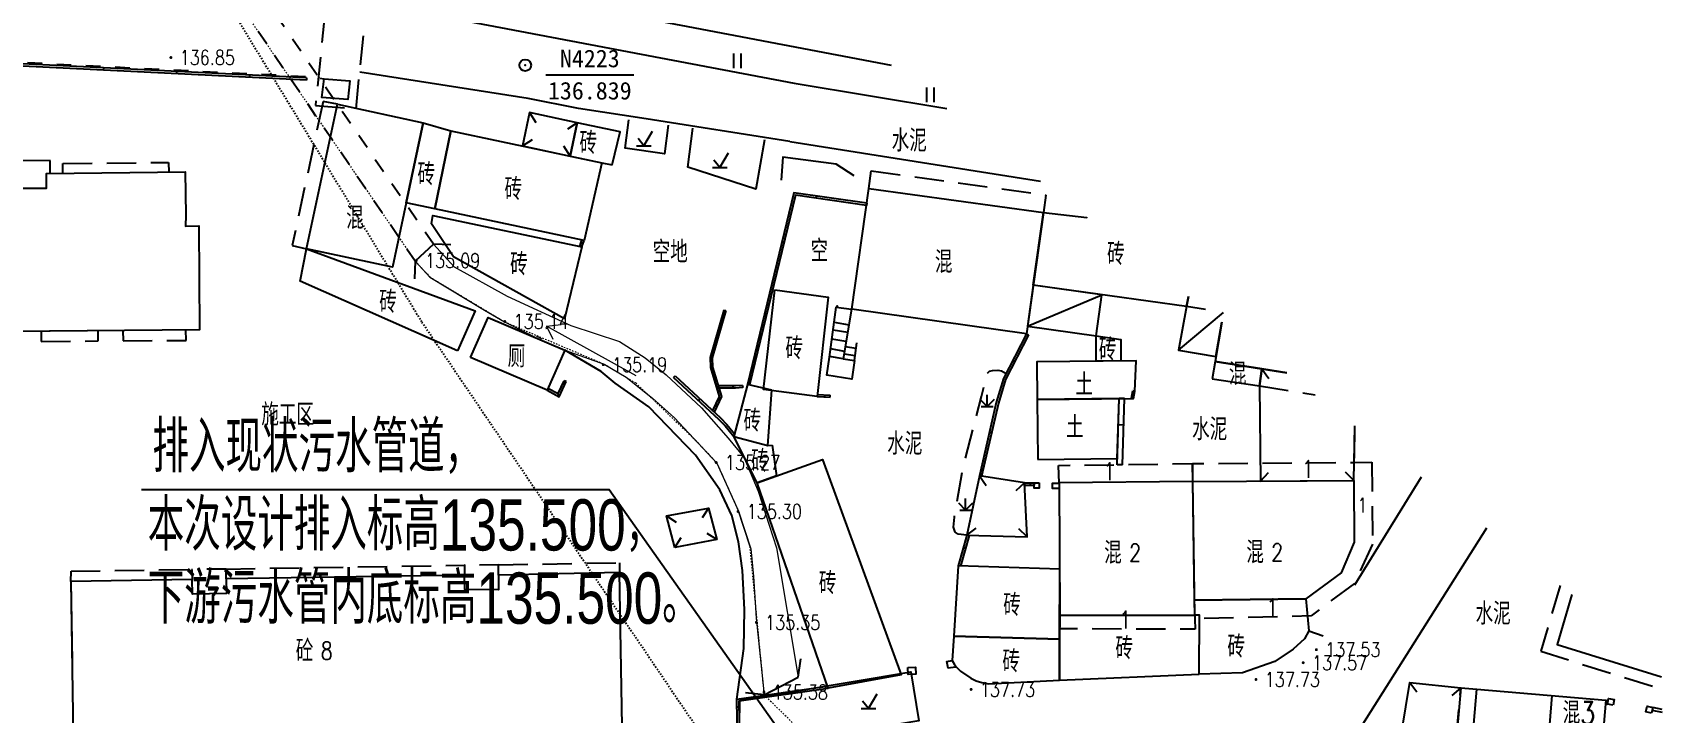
# Model space of a CAD drawing. Extents: x 529262 to 576451, y 2694391 to 2717535.
# Drawn here: x 564774.7 to 564886, y 2710032 to 2710078.5 of the extents above; entities that cross this region are included whole.
import ezdxf
from ezdxf.enums import TextEntityAlignment as Align

# ---------------------------------------------------------------- set-up
doc = ezdxf.new("R2010")
doc.units = 0
for name, pattern in [('DASH', [0.35, 0.25, -0.1]), ('X5', [3, 2, -1]), ('X6', [2, 1, -1])]:
    doc.linetypes.add(name, pattern=pattern)
for name, color, linetype in [('a红线图', 1, 'Continuous'), ('DLDW', 8, 'Continuous'), ('DLSS', 4, 'Continuous'), ('GCD', 8, 'Continuous'), ('JMD', 8, 'Continuous'), ('KZD', 8, 'Continuous'), ('ZBTZ', 8, 'Continuous'), ('ZJ', 7, 'Continuous'), ('新建水沟', 7, 'Continuous'), ('纵断_分栏文字', 7, 'Continuous')]:
    doc.layers.add(name, color=color, linetype=linetype)
doc.layers.add('SXSS', color=5, linetype='Continuous', lineweight=0)
doc.styles.add('HZ', font='rs.shx', dxfattribs={"width": 0.8, "bigfont": 'hztxt.shx'})
doc.styles.add('SMEDI', font='smsim.shx', dxfattribs={"width": 0.75, "height": 3.5, "bigfont": 'smfs.shx'})
doc.styles.add('等线体', font='simhei.ttf')
doc.linetypes.add('1161', pattern='A,0,[149,AAA.SHX,S=0.15,R=0,X=0,Y=0],-1.6', length=1.6)
doc.linetypes.add('445', pattern='A,8,-0.5,[147,AAA.SHX,S=1,R=0,X=0,Y=0],-1.5', length=10)

# ---------------------------------------------------------------- blocks, each defined once
blk = doc.blocks.new('GC200')
at = {"linetype": 'Continuous', "const_width": 0.2, "flags": 128}
blk.add_lwpolyline([(-0.1, 0, 1), (0.1, 0, 1)], format="xyb", close=True, dxfattribs=at)
blk = doc.blocks.new('gc123')
at = {"color": 8}
for p, q in [((-1, 0), (1, 0)), ((0, 0), (-0.8, 1)), ((0, 0), (1.2, 2))]:
    blk.add_line(p, q, dxfattribs=at)
blk = doc.blocks.new('gc086')
at = {"color": 8}
for p, q in [((0, 0), (7, 0)), ((7, 0), (6.18, 0.57)), ((7, 0), (6.18, -0.57))]:
    blk.add_line(p, q, dxfattribs=at)
blk = doc.blocks.new('gc124')
at = {"color": 8}
for p, q in [((-1, 1), (0, 0)), ((-0.8, 0), (0.8, 0)), ((0, 0), (0, 1.6)), ((0, 0), (1, 1))]:
    blk.add_line(p, q, dxfattribs=at)
blk = doc.blocks.new('gc121')
at = {"color": 8}
for p, q in [((-0.5, -1), (-0.5, 1)), ((0.5, -1), (0.5, 1))]:
    blk.add_line(p, q, dxfattribs=at)
blk = doc.blocks.new('gc117')
at = {"color": 8}
blk.add_circle((0, 0), 0.8, dxfattribs=at)
blk.add_point((0, 0), dxfattribs=at)

msp = doc.modelspace()

# ---------------------------------------------------------------- linework, layer by layer
at = {"color": 8, "linetype": 'Continuous'}
msp.add_lwpolyline([(564823.042, 2710032.855), (564834.707, 2710034.822), (564835.261, 2710031.466), (564829.85, 2710030.548), (564823.364, 2710027.737), (564822.986, 2710029.439)], close=True, dxfattribs=at)
msp.add_lwpolyline([(564823.042, 2710032.855), (564834.707, 2710034.822), (564835.261, 2710031.466), (564829.85, 2710030.548), (564823.364, 2710027.737), (564822.986, 2710029.439)], close=True, dxfattribs=at)
at = {"layer": 'a红线图', "color": 8, "linetype": 'DASH', "lineweight": 0, "ltscale": 0.1}
msp.add_lwpolyline([(564784.704, 2710086.502), (564800.867, 2710062.862), (564801.879, 2710061.771), (564806.974, 2710058.714), (564813.779, 2710055.824), (564815.932, 2710054.539), (564820.029, 2710050.614), (564821.476, 2710049.061), (564822.951, 2710045.784), (564823.712, 2710043.369), (564824.69, 2710033.245), (564846.919, 2710011.513), (564857.192, 2709990.133), (564856.518, 2709935.292)], dxfattribs=at)
msp.add_lwpolyline([(564784.704, 2710086.502), (564800.867, 2710062.862), (564801.879, 2710061.771), (564806.974, 2710058.714), (564813.779, 2710055.824), (564815.932, 2710054.539), (564820.029, 2710050.614), (564821.476, 2710049.061), (564822.951, 2710045.784), (564823.712, 2710043.369), (564824.69, 2710033.245), (564846.919, 2710011.513), (564857.192, 2709990.133), (564856.518, 2709935.292)], dxfattribs=at)
at = {"layer": 'DLDW', "color": 252, "linetype": 'Continuous', "flags": 128}
msp.add_lwpolyline([(564804.642, 2710056.288), (564805.848, 2710059.014), (564811.079, 2710056.77), (564809.873, 2710054.044)], close=True, dxfattribs=at)
msp.add_lwpolyline([(564804.642, 2710056.288), (564805.848, 2710059.014), (564811.079, 2710056.77), (564809.873, 2710054.044)], close=True, dxfattribs=at)
at = {"layer": 'DLSS', "linetype": 'X6'}
for p, q in [((564802.113, 2710064.018, 138.416), (564786.407, 2710086.881, 136.734)), ((564802.113, 2710064.018, 138.416), (564786.407, 2710086.881, 136.734)), ((564800.867, 2710062.862, 138.416), (564784.704, 2710086.502, 136.689)), ((564800.867, 2710062.862, 138.416), (564784.704, 2710086.502, 136.689))]:
    msp.add_line(p, q, dxfattribs=at)
at = {"layer": 'DLSS', "linetype": 'Continuous'}
for p, q in [((564827.023, 2710034.443), (564827.194, 2710035.711)), ((564827.023, 2710034.443), (564827.194, 2710035.711)), ((564824.69, 2710033.245), (564827.023, 2710034.443)), ((564824.69, 2710033.245), (564827.023, 2710034.443)), ((564824.69, 2710033.245), (564823.418, 2710033.388)), ((564824.69, 2710033.245), (564823.418, 2710033.388))]:
    msp.add_line(p, q, dxfattribs=at)
at = {"layer": 'DLSS', "linetype": 'Continuous', "elevation": 136.786, "flags": 128}
msp.add_lwpolyline([(564797.565, 2710080.542), (564826.752, 2710075.025)], dxfattribs=at)
at = {"layer": 'DLSS', "linetype": 'X6', "elevation": 136.72, "flags": 128}
msp.add_lwpolyline([(564740.438, 2710078.117), (564793.681, 2710075.458), (564794.645, 2710075.315)], dxfattribs=at)
at = {"layer": 'DLSS', "linetype": 'Continuous', "flags": 128}
for points in [[(564826.446, 2710071.028), (564816.645, 2710072.57), (564812.023, 2710073.274), (564808.592, 2710073.978), (564797.082, 2710075.755)], [(564803.312, 2710063.974), (564802.113, 2710064.018), (564800.867, 2710062.862), (564800.822, 2710061.663)], [(564803.312, 2710063.974), (564802.113, 2710064.018), (564800.867, 2710062.862), (564800.822, 2710061.663)]]:
    msp.add_lwpolyline(points, dxfattribs=at)
at = {"layer": 'DLSS', "linetype": 'Continuous'}
for points in [[(564826.752, 2710075.025), (564837.174, 2710073.293)], [(564826.446, 2710071.028), (564843.578, 2710068.311)], [(564869.55, 2710048.107), (564864.998, 2710040.724)], [(564874.027, 2710044.625), (564864.998, 2710030.358)]]:
    msp.add_lwpolyline(points, dxfattribs=at)
msp.add_point((564802.113, 2710064.018), dxfattribs=at)
msp.add_point((564802.113, 2710064.018), dxfattribs=at)
msp.add_point((564802.113, 2710064.018), dxfattribs=at)
msp.add_point((564802.113, 2710064.018), dxfattribs=at)
msp.add_point((564802.113, 2710064.018), dxfattribs=at)
msp.add_point((564802.113, 2710064.018), dxfattribs=at)
msp.add_point((564802.113, 2710064.018), dxfattribs=at)
msp.add_point((564802.113, 2710064.018), dxfattribs=at)
at = {"layer": 'JMD', "linetype": 'Continuous'}
for p, q in [((564779.578, 2710076.059), (564779.571, 2710075.909)), ((564784.572, 2710075.811), (564784.564, 2710075.661)), ((564789.566, 2710075.563), (564789.558, 2710075.413)), ((564793.459, 2710075.37), (564793.451, 2710075.22)), ((564808.683, 2710073.002), (564809.12, 2710072.332)), ((564811.933, 2710072.314), (564811.263, 2710071.877)), ((564808.202, 2710070.731), (564808.873, 2710071.166)), ((564811.455, 2710070.038), (564811.019, 2710070.708)), ((564828.252, 2710067.311), (564828.231, 2710067.162)), ((564831.702, 2710066.815), (564831.681, 2710066.667)), ((564812.343, 2710064.099), (564812.2, 2710064.143)), ((564812.343, 2710064.099), (564812.2, 2710064.143)), ((564825.915, 2710064.161), (564826.061, 2710064.126)), ((564825.915, 2710064.161), (564826.061, 2710064.126)), ((564842.682, 2710058.413), (564847.757, 2710060.565)), ((564821.937, 2710059.521), (564822.081, 2710059.479)), ((564821.937, 2710059.521), (564822.081, 2710059.479)), ((564824.734, 2710059.303), (564824.88, 2710059.267)), ((564824.734, 2710059.303), (564824.88, 2710059.267)), ((564852.982, 2710056.787), (564856.052, 2710059.362)), ((564842.61, 2710057.899), (564842.743, 2710057.831)), ((564821.151, 2710056.802), (564821.295, 2710056.76)), ((564821.151, 2710056.802), (564821.295, 2710056.76)), ((564841.675, 2710056.065), (564841.809, 2710055.997)), ((564811.173, 2710054.635), (564811.036, 2710054.697)), ((564811.173, 2710054.635), (564811.036, 2710054.697)), ((564818.519, 2710054.923), (564818.621, 2710055.033)), ((564818.519, 2710054.923), (564818.621, 2710055.033)), ((564858.69, 2710055.501), (564859.164, 2710054.856)), ((564810.607, 2710053.656), (564810.677, 2710053.789)), ((564810.607, 2710053.656), (564810.677, 2710053.789)), ((564820.209, 2710053.35), (564820.311, 2710053.46)), ((564820.209, 2710053.35), (564820.311, 2710053.46)), ((564821.56, 2710054.337), (564821.561, 2710054.187)), ((564821.56, 2710054.337), (564821.561, 2710054.187)), ((564822.562, 2710054.344), (564822.563, 2710054.194)), ((564822.562, 2710054.344), (564822.563, 2710054.194)), ((564823.229, 2710054.37), (564823.236, 2710054.22)), ((564823.229, 2710054.37), (564823.236, 2710054.22)), ((564828.848, 2710053.58), (564828.855, 2710053.73)), ((564828.848, 2710053.58), (564828.855, 2710053.73)), ((564829.208, 2710053.563), (564829.215, 2710053.713)), ((564829.208, 2710053.563), (564829.215, 2710053.713)), ((564849.292, 2710053.475), (564848.932, 2710053.486)), ((564849.925, 2710053.483), (564849.777, 2710053.508)), ((564849.976, 2710053.785), (564849.828, 2710053.81)), ((564850.01, 2710053.987), (564849.862, 2710054.012)), ((564849.24, 2710051.663), (564848.88, 2710051.673)), ((564840.086, 2710051.202), (564840.232, 2710051.168)), ((564840.086, 2710051.202), (564840.232, 2710051.168)), ((564839.392, 2710048.2), (564839.847, 2710047.542)), ((564839.392, 2710048.2), (564839.538, 2710048.166)), ((564839.392, 2710048.2), (564839.847, 2710047.542)), ((564839.392, 2710048.2), (564839.538, 2710048.166)), ((564849.162, 2710048.944), (564848.802, 2710048.954)), ((564858.585, 2710047.841), (564859.141, 2710048.416)), ((564864.972, 2710047.877), (564864.404, 2710048.441)), ((564842.484, 2710047.718), (564841.888, 2710047.184)), ((564842.484, 2710047.718), (564842.483, 2710047.568)), ((564842.872, 2710047.716), (564842.872, 2710047.566)), ((564843.132, 2710047.714), (564843.131, 2710047.564)), ((564820.896, 2710045.997), (564820.47, 2710045.32)), ((564820.896, 2710045.997), (564820.47, 2710045.32)), ((564818.022, 2710045.457), (564818.699, 2710045.032)), ((564818.022, 2710045.457), (564818.699, 2710045.032)), ((564838.542, 2710044.137), (564839.169, 2710044.633)), ((564838.542, 2710044.137), (564839.169, 2710044.633)), ((564842.648, 2710044.025), (564842.078, 2710044.586)), ((564818.603, 2710043.305), (564819.028, 2710043.983)), ((564818.603, 2710043.305), (564819.028, 2710043.983)), ((564821.477, 2710043.845), (564820.799, 2710044.27)), ((564821.477, 2710043.845), (564820.799, 2710044.27)), ((564838.303, 2710043.298), (564838.447, 2710043.257)), ((564838.303, 2710043.298), (564838.447, 2710043.257)), ((564827.517, 2710033.472), (564827.496, 2710033.621)), ((564827.517, 2710033.472), (564827.496, 2710033.621)), ((564868.777, 2710034.085), (564869.262, 2710033.449)), ((564872.266, 2710033.715), (564871.649, 2710033.207)), ((564822.99, 2710032.401), (564822.84, 2710032.399)), ((564822.99, 2710032.401), (564822.84, 2710032.399)), ((564885.378, 2710032.377), (564885.334, 2710032.182))]:
    msp.add_line(p, q, dxfattribs=at)
at = {"layer": 'JMD', "linetype": 'X5'}
msp.add_lwpolyline([(564796.831, 2710073.273), (564797.767, 2710082.541), (564794.997, 2710082.768), (564794.061, 2710073.5)], close=True, dxfattribs=at)
at = {"layer": 'JMD', "linetype": 'Continuous'}
for points in [[(564793.459, 2710075.37), (564774.055, 2710076.333), (564756.512, 2710077.195), (564740.506, 2710078.026)], [(564793.451, 2710075.22), (564774.047, 2710076.183), (564756.504, 2710077.045), (564740.621, 2710077.87)], [(564831.702, 2710066.815), (564826.734, 2710067.529), (564823.553, 2710054.444)], [(564831.702, 2710066.815), (564826.734, 2710067.529), (564823.553, 2710054.444)], [(564831.681, 2710066.667), (564826.847, 2710067.361), (564823.698, 2710054.409)], [(564831.681, 2710066.667), (564826.847, 2710067.361), (564823.698, 2710054.409)], [(564821.937, 2710059.521), (564821.002, 2710056.284), (564821.033, 2710055.592), (564821.617, 2710053.619), (564821.172, 2710052.659)], [(564821.937, 2710059.521), (564821.002, 2710056.284), (564821.033, 2710055.592), (564821.617, 2710053.619), (564821.172, 2710052.659)], [(564822.081, 2710059.479), (564821.153, 2710056.266), (564821.182, 2710055.617), (564821.777, 2710053.607), (564821.288, 2710052.552)], [(564822.081, 2710059.479), (564821.153, 2710056.266), (564821.182, 2710055.617), (564821.777, 2710053.607), (564821.288, 2710052.552)], [(564854.84, 2710059.55), (564853.546, 2710059.752), (564852.982, 2710056.787), (564855.545, 2710056.355), (564855.94, 2710058.695)], [(564809.873, 2710054.044), (564810.708, 2710053.603), (564811.173, 2710054.635)], [(564809.873, 2710054.044), (564810.708, 2710053.603), (564811.173, 2710054.635)], [(564809.933, 2710054.182), (564810.636, 2710053.81), (564811.036, 2710054.697)], [(564809.933, 2710054.182), (564810.636, 2710053.81), (564811.036, 2710054.697)], [(564818.519, 2710054.923), (564821.604, 2710052.053), (564822.038, 2710051.613), (564822.63, 2710050.882)], [(564818.519, 2710054.923), (564821.604, 2710052.053), (564822.038, 2710051.613), (564822.63, 2710050.882)], [(564818.621, 2710055.033), (564821.708, 2710052.161), (564822.15, 2710051.713), (564822.676, 2710051.063)], [(564818.621, 2710055.033), (564821.708, 2710052.161), (564822.15, 2710051.713), (564822.676, 2710051.063)], [(564823.229, 2710054.37), (564822.747, 2710054.345), (564821.56, 2710054.337)], [(564823.229, 2710054.37), (564822.747, 2710054.345), (564821.56, 2710054.337)], [(564823.236, 2710054.22), (564822.751, 2710054.195), (564821.561, 2710054.187)], [(564823.236, 2710054.22), (564822.751, 2710054.195), (564821.561, 2710054.187)], [(564828.308, 2710053.605), (564824.663, 2710054.101)], [(564828.308, 2710053.605), (564824.663, 2710054.101)], [(564828.308, 2710053.605), (564829.208, 2710053.563)], [(564828.308, 2710053.605), (564829.208, 2710053.563)], [(564828.324, 2710053.754), (564829.215, 2710053.713)], [(564828.324, 2710053.754), (564829.215, 2710053.713)], [(564849.777, 2710053.508), (564849.862, 2710054.012)], [(564849.925, 2710053.483), (564850.01, 2710053.987)], [(564840.549, 2710053.203), (564839.392, 2710048.2)], [(564840.549, 2710053.203), (564839.392, 2710048.2)], [(564840.695, 2710053.169), (564839.538, 2710048.166)], [(564840.695, 2710053.169), (564839.538, 2710048.166)], [(564822.929, 2710027.466), (564822.83, 2710032.95), (564829.015, 2710033.839)], [(564822.929, 2710027.466), (564822.83, 2710032.95), (564829.015, 2710033.839)], [(564823.081, 2710027.402), (564822.983, 2710032.82), (564829.065, 2710033.695)], [(564823.081, 2710027.402), (564822.983, 2710032.82), (564829.065, 2710033.695)]]:
    msp.add_lwpolyline(points, dxfattribs=at)
at = {"layer": 'JMD', "linetype": 'Continuous', "flags": 128}
for points, elevation in [([(564794.645, 2710075.315), (564796.418, 2710075.17), (564796.272, 2710073.898), (564794.499, 2710074.043)], 136.848), ([(564811.933, 2710072.314), (564808.683, 2710073.002), (564808.202, 2710070.731), (564811.455, 2710070.038)], 137.076), ([(564803.311, 2710071.767), (564813.619, 2710069.583), (564812.399, 2710064.278), (564802.204, 2710066.43)], 138.929), ([(564803.311, 2710071.767), (564813.619, 2710069.583), (564812.399, 2710064.278), (564802.204, 2710066.43)], 138.929), ([(564814.314, 2710069.428), (564814.868, 2710071.69), (564811.933, 2710072.314), (564811.455, 2710070.038), (564813.619, 2710069.583)], 137.076), ([(564831.845, 2710067.828), (564843.774, 2710066.187), (564842.61, 2710057.899), (564830.683, 2710059.576)], 137.331), ([(564831.845, 2710067.828), (564843.774, 2710066.187), (564842.61, 2710057.899), (564830.683, 2710059.576)], 137.331), ([(564803.762, 2710056.732), (564793.021, 2710061.492), (564793.457, 2710063.711), (564804.968, 2710059.458)], 137.151), ([(564803.762, 2710056.732), (564793.021, 2710061.492), (564793.457, 2710063.711), (564804.968, 2710059.458)], 137.151), ([(564825.426, 2710060.903), (564829.071, 2710060.407), (564828.308, 2710053.605), (564824.663, 2710054.101)], 139.489), ([(564825.426, 2710060.903), (564829.071, 2710060.407), (564828.308, 2710053.605), (564824.663, 2710054.101)], 139.489), ([(564847.378, 2710056.031), (564847.362, 2710057.756), (564849.045, 2710057.517), (564849.059, 2710056.047)], 137.627), ([(564843.393, 2710049.311), (564848.814, 2710049.373), (564848.932, 2710053.469), (564843.342, 2710053.402)], 137.45), ([(564844.838, 2710047.691), (564844.839, 2710047.339), (564844.39, 2710047.341), (564844.392, 2710047.693), (564844.838, 2710047.691)], -524.334), ([(564814.832, 2710041.598), (564806.553, 2710041.423), (564806.569, 2710040.423), (564804.265, 2710040.424), (564804.249, 2710041.424), (564787.973, 2710041.156), (564787.989, 2710040.156), (564785.663, 2710040.122), (564785.647, 2710041.122), (564777.368, 2710040.984), (564777.528, 2710030.493), (564815.005, 2710031.11)], 137.52), ([(564837.651, 2710037.237), (564844.86, 2710037.038), (564844.877, 2710041.819), (564837.945, 2710042.04)], 138.465), ([(564837.651, 2710037.237), (564844.86, 2710037.038), (564844.877, 2710041.819), (564837.945, 2710042.04)], 138.465), ([(564834.518, 2710035.103), (564835.028, 2710035.127), (564835.051, 2710034.643), (564834.541, 2710034.619)], 137.443), ([(564834.518, 2710035.103), (564835.028, 2710035.127), (564835.051, 2710034.643), (564834.541, 2710034.619)], 137.443), ([(564871.648, 2710026.703), (564867.691, 2710027.431), (564868.777, 2710034.085), (564872.266, 2710033.715)], 137.62), ([(564873.371, 2710033.618), (564882.167, 2710032.885), (564881.431, 2710024.36), (564872.623, 2710025.139)], 137.64), ([(564882.68, 2710032.532), (564882.291, 2710032.599), (564882.358, 2710032.988), (564882.747, 2710032.921)], 137.574), ([(564885.292, 2710031.992), (564884.907, 2710032.077), (564884.993, 2710032.463), (564885.378, 2710032.377)], 137.633)]:
    msp.add_lwpolyline(points, close=True, dxfattribs=dict(at, elevation=elevation))
at = {"layer": 'JMD', "linetype": 'X5'}
for points in [[(564795.558, 2710073.583), (564794.584, 2710073.758), (564792.471, 2710063.92), (564793.457, 2710063.711)], [(564795.558, 2710073.583), (564794.584, 2710073.758), (564792.471, 2710063.92), (564793.457, 2710063.711)], [(564775.953, 2710068.847), (564775.944, 2710069.724), (564773.11, 2710069.708), (564773.118, 2710068.832)], [(564776.818, 2710068.857), (564776.811, 2710069.53), (564784.016, 2710069.597), (564784.039, 2710068.94)], [(564780.915, 2710058.125), (564780.922, 2710057.427), (564785.225, 2710057.447), (564785.219, 2710058.165)], [(564780.915, 2710058.125), (564780.922, 2710057.427), (564785.225, 2710057.447), (564785.219, 2710058.165)], [(564864.998, 2710049.113), (564866.201, 2710049.121), (564866.229, 2710043.542), (564865.015, 2710040.868), (564864.998, 2710040.855)]]:
    msp.add_lwpolyline(points, dxfattribs=at)
at = {"layer": 'JMD', "linetype": 'Continuous', "flags": 128}
for points in [[(564795.558, 2710073.583), (564801.414, 2710072.315), (564799.313, 2710062.443), (564793.457, 2710063.711)], [(564795.558, 2710073.583), (564801.414, 2710072.315), (564799.313, 2710062.443), (564793.457, 2710063.711)], [(564801.414, 2710072.315), (564803.311, 2710071.767), (564802.204, 2710066.43), (564800.25, 2710066.846)], [(564785.169, 2710068.953), (564785.201, 2710065.992), (564785.181, 2710065.259), (564786.093, 2710065.263), (564786.147, 2710058.173), (564740.28, 2710057.753), (564740.213, 2710064.832), (564741.095, 2710064.847), (564741.083, 2710068.524), (564750.572, 2710068.608), (564750.581, 2710067.608), (564752.908, 2710067.63), (564752.899, 2710068.63), (564762.363, 2710068.724), (564762.399, 2710065.024), (564763.935, 2710065.038), (564763.899, 2710068.738), (564773.378, 2710068.835), (564773.387, 2710067.835), (564775.697, 2710067.844), (564775.688, 2710068.844)], [(564811.067, 2710058.926), (564803.491, 2710063.154), (564801.991, 2710065.402), (564802.065, 2710065.982), (564812.26, 2710063.83)], [(564811.067, 2710058.926), (564803.491, 2710063.154), (564801.991, 2710065.402), (564802.065, 2710065.982), (564812.26, 2710063.83)], [(564842.682, 2710058.413), (564847.362, 2710057.756), (564847.757, 2710060.565), (564843.077, 2710061.223)], [(564843.342, 2710053.402), (564849.925, 2710053.483), (564850.01, 2710053.987), (564850.1, 2710056.057), (564843.318, 2710055.993)], [(564825.216, 2710054.043), (564823.553, 2710054.444), (564822.63, 2710050.882), (564824.956, 2710050.267)], [(564825.216, 2710054.043), (564823.553, 2710054.444), (564822.63, 2710050.882), (564824.956, 2710050.267)], [(564825.256, 2710050.281), (564825.544, 2710048.19), (564824.214, 2710047.714), (564822.63, 2710050.882), (564824.956, 2710050.267)], [(564825.256, 2710050.281), (564825.544, 2710048.19), (564824.214, 2710047.714), (564822.63, 2710050.882), (564824.956, 2710050.267)], [(564839.392, 2710048.2), (564838.542, 2710044.137), (564842.648, 2710044.025), (564842.484, 2710047.718)], [(564839.392, 2710048.2), (564838.542, 2710044.137), (564842.648, 2710044.025), (564842.484, 2710047.718)], [(564843.484, 2710047.712), (564843.482, 2710047.36), (564843.13, 2710047.362), (564843.132, 2710047.714), (564843.484, 2710047.712)], [(564853.965, 2710047.815), (564844.838, 2710047.715), (564844.879, 2710038.659), (564854.098, 2710038.686)], [(564854.419, 2710038.672), (564854.098, 2710038.686), (564854.083, 2710039.707), (564861.685, 2710039.79), (564861.882, 2710037.612), (564861.592, 2710037.056), (564860.816, 2710036.364), (564859.566, 2710035.515), (564857.35, 2710034.733), (564854.398, 2710034.655)], [(564854.398, 2710034.655), (564854.419, 2710038.672), (564854.098, 2710038.686), (564844.879, 2710038.659), (564844.86, 2710037.038), (564844.866, 2710034.232)], [(564844.866, 2710034.232), (564844.86, 2710037.038), (564837.651, 2710037.237), (564837.547, 2710035.592), (564837.687, 2710035.32), (564837.834, 2710035.138), (564838.106, 2710034.867), (564838.811, 2710034.373), (564839.177, 2710034.207), (564839.553, 2710034.087), (564840.01, 2710033.999)], [(564844.866, 2710034.232), (564844.86, 2710037.038), (564837.651, 2710037.237), (564837.547, 2710035.592), (564837.687, 2710035.32), (564837.834, 2710035.138), (564838.106, 2710034.867), (564838.811, 2710034.373), (564839.177, 2710034.207), (564839.553, 2710034.087), (564840.01, 2710033.999)]]:
    msp.add_lwpolyline(points, close=True, dxfattribs=at)
for points in [[(564747.487, 2710068.581), (564750.572, 2710068.608), (564750.581, 2710067.608), (564752.908, 2710067.63), (564752.899, 2710068.63), (564762.363, 2710068.724), (564762.399, 2710065.024), (564763.935, 2710065.038), (564763.899, 2710068.738), (564773.378, 2710068.835), (564773.387, 2710067.835), (564775.697, 2710067.844), (564775.688, 2710068.844), (564785.169, 2710068.953), (564785.201, 2710065.992), (564785.181, 2710065.259), (564786.093, 2710065.263), (564786.147, 2710058.173), (564755.388, 2710057.891)], [(564812.112, 2710063.861), (564812.251, 2710064.309)], [(564812.112, 2710063.861), (564812.251, 2710064.309)], [(564812.26, 2710063.83), (564812.399, 2710064.278)], [(564812.26, 2710063.83), (564812.399, 2710064.278)], [(564842.61, 2710057.899), (564841.05, 2710054.838), (564840.549, 2710053.203)], [(564842.61, 2710057.899), (564841.05, 2710054.838), (564840.549, 2710053.203)], [(564842.743, 2710057.831), (564841.189, 2710054.782), (564840.692, 2710053.159)], [(564842.743, 2710057.831), (564841.189, 2710054.782), (564840.692, 2710053.159)], [(564860.381, 2710055.239), (564858.69, 2710055.501), (564858.514, 2710054.333), (564858.585, 2710047.841), (564864.972, 2710047.877), (564865.035, 2710051.619)], [(564848.802, 2710048.954), (564848.932, 2710053.486)], [(564849.162, 2710048.944), (564849.292, 2710053.475)], [(564864.998, 2710049.407), (564865.035, 2710051.619)], [(564842.483, 2710047.568), (564843.131, 2710047.564)], [(564842.484, 2710047.718), (564843.132, 2710047.714)], [(564838.542, 2710044.137), (564837.945, 2710042.04)], [(564838.542, 2710044.137), (564837.945, 2710042.04)], [(564838.696, 2710044.133), (564838.099, 2710042.035)], [(564838.696, 2710044.133), (564838.099, 2710042.035)], [(564879.856, 2710040.09), (564878.844, 2710036.689), (564885.973, 2710034.477)], [(564837.749, 2710035.243), (564837.767, 2710035.139), (564837.264, 2710035.051), (564837.182, 2710035.529), (564837.547, 2710035.592)], [(564837.749, 2710035.243), (564837.767, 2710035.139), (564837.264, 2710035.051), (564837.182, 2710035.529), (564837.547, 2710035.592)]]:
    msp.add_lwpolyline(points, dxfattribs=at)
at = {"layer": 'JMD', "linetype": 'X5'}
for points, elevation in [([(564831.845, 2710067.828), (564832.008, 2710069.017), (564843.937, 2710067.376), (564843.774, 2710066.187)], 137.331), ([(564775.324, 2710058.074), (564775.331, 2710057.368), (564779.234, 2710057.417), (564779.227, 2710058.11)], -526.38), ([(564775.324, 2710058.074), (564775.331, 2710057.368), (564779.234, 2710057.417), (564779.227, 2710058.11)], -526.38), ([(564777.368, 2710040.984), (564777.37, 2710041.679), (564785.618, 2710041.804), (564785.647, 2710041.122)], 137.497), ([(564777.368, 2710040.984), (564777.37, 2710041.679), (564785.618, 2710041.804), (564785.647, 2710041.122)], 137.497), ([(564787.973, 2710041.156), (564787.955, 2710041.834), (564804.238, 2710042.087), (564804.249, 2710041.424)], 137.52), ([(564787.973, 2710041.156), (564787.955, 2710041.834), (564804.238, 2710042.087), (564804.249, 2710041.424)], 137.52), ([(564806.553, 2710041.423), (564806.57, 2710042.125), (564814.821, 2710042.261), (564814.832, 2710041.598)], 137.158), ([(564806.553, 2710041.423), (564806.57, 2710042.125), (564814.821, 2710042.261), (564814.832, 2710041.598)], 137.158), ([(564879.058, 2710040.711), (564877.72, 2710036.213), (564885.993, 2710033.646)], 137.486), ([(564872.623, 2710025.139), (564872.536, 2710024.156), (564871.432, 2710024.253), (564872.266, 2710033.715), (564873.371, 2710033.618)], 137.681)]:
    msp.add_lwpolyline(points, dxfattribs=dict(at, elevation=elevation))
at = {"layer": 'JMD', "linetype": 'Continuous', "flags": 128}
for points, elevation in [([(564843.077, 2710061.223), (564843.774, 2710066.187), (564846.735, 2710065.846), (564846.736, 2710065.854)], 137.547), ([(564853.682, 2710060.451), (564853.546, 2710059.752), (564843.077, 2710061.223)], 137.547), ([(564853.546, 2710059.752), (564853.682, 2710060.451)], 137.547), ([(564830.857, 2710056.074), (564830.68, 2710054.789), (564828.985, 2710055.074), (564829.154, 2710056.309), (564829.626, 2710059.728), (564830.661, 2710059.585), (564830.088, 2710056.18), (564830.857, 2710056.074), (564831.022, 2710057.27)], 137.427), ([(564830.857, 2710056.074), (564830.68, 2710054.789), (564828.985, 2710055.074), (564829.154, 2710056.309), (564829.626, 2710059.728), (564830.661, 2710059.585), (564830.088, 2710056.18), (564830.857, 2710056.074), (564831.022, 2710057.27)], 137.427), ([(564854.84, 2710059.55), (564853.546, 2710059.752)], 137.547), ([(564829.404, 2710058.178), (564830.423, 2710058.015)], -0.054), ([(564829.404, 2710058.178), (564830.423, 2710058.015)], -0.054), ([(564829.48, 2710058.692), (564830.498, 2710058.503)], -0.054), ([(564829.48, 2710058.692), (564830.498, 2710058.503)], -0.054), ([(564855.94, 2710058.695), (564855.485, 2710055.996), (564860.381, 2710055.239)], 137.577), ([(564829.23, 2710056.897), (564830.173, 2710056.708)], -0.054), ([(564829.23, 2710056.897), (564830.173, 2710056.708)], -0.054), ([(564829.329, 2710057.55), (564830.284, 2710057.387)], -0.054), ([(564829.329, 2710057.55), (564830.284, 2710057.387)], -0.054), ([(564830.237, 2710057.036), (564830.99, 2710056.911)], -0.054), ([(564830.237, 2710057.036), (564830.99, 2710056.911)], -0.054), ([(564830.086, 2710056.181), (564829.166, 2710056.357)], -0.054), ([(564830.086, 2710056.181), (564829.166, 2710056.357)], -0.054), ([(564830.161, 2710056.522), (564830.915, 2710056.408)], -0.054), ([(564830.161, 2710056.522), (564830.915, 2710056.408)], -0.054), ([(564824.214, 2710047.714), (564828.681, 2710049.312), (564834.055, 2710034.612), (564829.065, 2710033.695), (564824.214, 2710047.714)], 137.01), ([(564824.214, 2710047.714), (564828.681, 2710049.312), (564834.055, 2710034.612), (564829.065, 2710033.695), (564824.214, 2710047.714)], 137.01), ([(564854.083, 2710039.707), (564853.965, 2710047.815), (564864.972, 2710047.877), (564864.981, 2710043.674), (564864.088, 2710041.583), (564861.685, 2710039.79), (564861.685, 2710039.79), (564854.083, 2710039.707)], 137.667), ([(564782.782, 2710030.58), (564815.005, 2710031.11), (564814.832, 2710041.598), (564806.553, 2710041.423), (564806.569, 2710040.423), (564804.265, 2710040.424), (564804.249, 2710041.424), (564787.973, 2710041.156), (564787.989, 2710040.156), (564785.663, 2710040.122), (564785.647, 2710041.122), (564777.368, 2710040.984), (564777.451, 2710035.543)], 137.52), ([(564844.86, 2710037.038), (564844.877, 2710041.819)], 137.669), ([(564882.144, 2710032.624), (564882.291, 2710032.599)], 275.214), ([(564882.167, 2710032.885), (564882.335, 2710032.856)], 137.64), ([(564886.027, 2710032.233), (564885.378, 2710032.377)], 137.633), ([(564886.032, 2710032.027), (564885.334, 2710032.182)], 137.633)]:
    msp.add_lwpolyline(points, dxfattribs=dict(at, elevation=elevation))
at = {"layer": 'JMD', "linetype": '445', "flags": 128}
msp.add_lwpolyline([(564822.83, 2710032.95), (564823.301, 2710036.396), (564823.358, 2710039.073), (564823.216, 2710041.722), (564822.952, 2710043.685), (564822.499, 2710045.496), (564821.668, 2710047.233), (564820.007, 2710049.61), (564816.828, 2710052.909), (564814.525, 2710054.532), (564813.581, 2710055.325), (564811.079, 2710056.77)], dxfattribs=at)
msp.add_lwpolyline([(564822.83, 2710032.95), (564823.301, 2710036.396), (564823.358, 2710039.073), (564823.216, 2710041.722), (564822.952, 2710043.685), (564822.499, 2710045.496), (564821.668, 2710047.233), (564820.007, 2710049.61), (564816.828, 2710052.909), (564814.525, 2710054.532), (564813.581, 2710055.325), (564811.079, 2710056.77)], dxfattribs=at)
at = {"layer": 'JMD', "linetype": 'Continuous'}
for points in [[(564855.297, 2710054.812), (564858.514, 2710054.333), (564858.69, 2710055.501), (564855.485, 2710055.996)], [(564818.603, 2710043.305), (564818.022, 2710045.457), (564820.896, 2710045.997), (564821.477, 2710043.845)], [(564818.603, 2710043.305), (564818.022, 2710045.457), (564820.896, 2710045.997), (564821.477, 2710043.845)]]:
    msp.add_lwpolyline(points, close=True, dxfattribs=at)
at = {"layer": 'JMD', "linetype": 'X5', "flags": 128}
for points, elevation in [([(564858.514, 2710054.333), (564862.324, 2710053.729)], 137.576), ([(564844.838, 2710047.691), (564844.797, 2710048.904), (564853.947, 2710049.037), (564853.965, 2710047.815)], -524.334), ([(564787.973, 2710041.156), (564787.955, 2710041.834), (564785.618, 2710041.804), (564785.647, 2710041.122)], 137.52), ([(564787.973, 2710041.156), (564787.955, 2710041.834), (564785.618, 2710041.804), (564785.647, 2710041.122)], 137.52), ([(564806.553, 2710041.423), (564806.57, 2710042.125), (564804.238, 2710042.087), (564804.249, 2710041.424)], 137.158), ([(564806.553, 2710041.423), (564806.57, 2710042.125), (564804.238, 2710042.087), (564804.249, 2710041.424)], 137.158), ([(564878.485, 2710033.192), (564878.321, 2710031.217), (564881.996, 2710030.911)], 137.638)]:
    msp.add_lwpolyline(points, dxfattribs=dict(at, elevation=elevation))
for points in [[(564853.965, 2710047.815), (564853.947, 2710049.037), (564864.998, 2710049.113)], [(564864.998, 2710040.855), (564862.055, 2710038.632), (564854.109, 2710038.432), (564854.098, 2710038.686), (564854.083, 2710039.707)], [(564854.098, 2710038.686), (564854.111, 2710038.411), (564854.125, 2710037.716), (564844.863, 2710037.75), (564844.879, 2710038.659)]]:
    msp.add_lwpolyline(points, dxfattribs=at)
at = {"layer": 'JMD', "linetype": 'Continuous'}
msp.add_point((564829.692, 2710059.788, -0.055), dxfattribs=at)
msp.add_point((564829.692, 2710059.788, -0.055), dxfattribs=at)
msp.add_point((564829.692, 2710059.788, -0.055), dxfattribs=at)
msp.add_point((564829.692, 2710059.788, -0.055), dxfattribs=at)
at = {"layer": 'KZD', "linetype": 'Continuous'}
msp.add_line((564809.794, 2710075.592), (564815.794, 2710075.592), dxfattribs=at)
at = {"layer": 'SXSS', "color": 8, "linetype": 'Continuous', "flags": 128}
for points, elevation in [([(564802.113, 2710064.018), (564803.539, 2710062.482), (564807.142, 2710060.472), (564811.498, 2710058.465), (564814.817, 2710057.367), (564816.582, 2710056.257), (564818.01, 2710055.096), (564820.43, 2710052.853), (564822.251, 2710050.779), (564823.305, 2710049.462), (564824.294, 2710047.158), (564825.546, 2710043.274), (564827.023, 2710034.443)], 138.416), ([(564802.113, 2710064.018), (564803.539, 2710062.482), (564807.142, 2710060.472), (564811.498, 2710058.465), (564814.817, 2710057.367), (564816.582, 2710056.257), (564818.01, 2710055.096), (564820.43, 2710052.853), (564822.251, 2710050.779), (564823.305, 2710049.462), (564824.294, 2710047.158), (564825.546, 2710043.274), (564827.023, 2710034.443)], 138.416), ([(564800.867, 2710062.862), (564801.879, 2710061.771)], 138.416), ([(564800.867, 2710062.862), (564801.879, 2710061.771)], 138.416), ([(564801.879, 2710061.771), (564805.611, 2710059.515), (564806.974, 2710058.714), (564809.211, 2710057.592), (564811.079, 2710056.77)], 138.416), ([(564801.879, 2710061.771), (564805.611, 2710059.515), (564806.974, 2710058.714), (564809.211, 2710057.592), (564811.079, 2710056.77)], 138.416), ([(564809.137, 2710057.752), (564809.488, 2710057.583)], 138.361), ([(564809.137, 2710057.752), (564809.488, 2710057.583)], 138.361), ([(564822.88, 2710045.947), (564823.712, 2710043.369)], 138.361), ([(564822.88, 2710045.947), (564823.712, 2710043.369)], 138.361), ([(564822.951, 2710045.784), (564823.782, 2710043.205)], 138.416), ([(564822.951, 2710045.784), (564823.782, 2710043.205)], 138.416), ([(564823.782, 2710043.205), (564823.981, 2710041.33), (564824.158, 2710038.472)], 138.416), ([(564823.782, 2710043.205), (564823.981, 2710041.33), (564824.158, 2710038.472)], 138.416), ([(564824.158, 2710038.472), (564824.69, 2710033.245)], 138.416), ([(564824.158, 2710038.472), (564824.69, 2710033.245)], 138.416)]:
    msp.add_lwpolyline(points, dxfattribs=dict(at, elevation=elevation))
msp.add_lwpolyline([(564811.079, 2710056.77), (564813.779, 2710055.824), (564815.282, 2710054.926), (564817.078, 2710053.513), (564818.582, 2710052.166), (564821.476, 2710049.061), (564822.951, 2710045.784)], dxfattribs=at)
msp.add_lwpolyline([(564811.079, 2710056.77), (564813.779, 2710055.824), (564815.282, 2710054.926), (564817.078, 2710053.513), (564818.582, 2710052.166), (564821.476, 2710049.061), (564822.951, 2710045.784)], dxfattribs=at)
at = {"layer": 'ZBTZ', "linetype": '1161', "flags": 128}
for points, elevation in [([(564809.454, 2710091.853), (564807.887, 2710081.127), (564833.374, 2710076.249)], 28.387), ([(564818.155, 2710072.157), (564817.894, 2710070.193), (564815.205, 2710070.58), (564815.462, 2710072.515)], 136.848)]:
    msp.add_lwpolyline(points, dxfattribs=dict(at, elevation=elevation))
msp.add_lwpolyline([(564824.713, 2710071.135), (564824.132, 2710067.786), (564819.485, 2710069.269), (564819.839, 2710071.933)], dxfattribs=at)
at = {"layer": 'ZBTZ', "linetype": '1161'}
msp.add_lwpolyline([(564830.848, 2710068.675), (564829.608, 2710069.475), (564825.981, 2710069.967), (564825.859, 2710068.4)], dxfattribs=at)
at = {"layer": 'ZBTZ', "linetype": 'X5', "flags": 128}
msp.add_lwpolyline([(564838.542, 2710044.137), (564837.946, 2710044.208), (564837.737, 2710044.342), (564837.63, 2710044.687), (564837.69, 2710045.379), (564838.291, 2710048.794), (564839.544, 2710053.614), (564839.951, 2710055.21), (564840.076, 2710055.335), (564840.295, 2710055.398), (564840.646, 2710055.418), (564840.909, 2710055.36), (564841.223, 2710055.179)], dxfattribs=at)
msp.add_lwpolyline([(564838.542, 2710044.137), (564837.946, 2710044.208), (564837.737, 2710044.342), (564837.63, 2710044.687), (564837.69, 2710045.379), (564838.291, 2710048.794), (564839.544, 2710053.614), (564839.951, 2710055.21), (564840.076, 2710055.335), (564840.295, 2710055.398), (564840.646, 2710055.418), (564840.909, 2710055.36), (564841.223, 2710055.179)], dxfattribs=at)
at = {"layer": 'ZBTZ', "linetype": '1161', "ltscale": 0.3, "flags": 128}
msp.add_lwpolyline([(564861.882, 2710037.612), (564862.871, 2710037.275)], dxfattribs=at)
at = {"layer": '新建水沟', "color": 5, "linetype": 'DASH', "ltscale": 0.1, "elevation": 143.04}
msp.add_lwpolyline([(564692.655, 2710239.775), (564722.404, 2710203.912), (564749.087, 2710144.577), (564801.321, 2710058.696), (564858.94, 2709973.728), (564856.64, 2709887.325), (564736.482, 2709870.316), (564671.801, 2709755.331), (564665.716, 2709733.478), (564684.342, 2709714.784), (564705.355, 2709682.444), (564764.149, 2709670.422), (564829.539, 2709662.444), (564838.011, 2709659.606), (564818.767, 2709548.337)], dxfattribs=at)
msp.add_lwpolyline([(564692.655, 2710239.775), (564722.404, 2710203.912), (564749.087, 2710144.577), (564801.321, 2710058.696), (564858.94, 2709973.728), (564856.64, 2709887.325), (564736.482, 2709870.316), (564671.801, 2709755.331), (564665.716, 2709733.478), (564684.342, 2709714.784), (564705.355, 2709682.444), (564764.149, 2709670.422), (564829.539, 2709662.444), (564838.011, 2709659.606), (564818.767, 2709548.337)], dxfattribs=at)
msp.add_lwpolyline([(564692.655, 2710239.775), (564722.404, 2710203.912), (564749.087, 2710144.577), (564801.321, 2710058.696), (564858.94, 2709973.728), (564856.64, 2709887.325), (564736.482, 2709870.316), (564671.801, 2709755.331), (564665.716, 2709733.478), (564684.342, 2709714.784), (564705.355, 2709682.444), (564764.149, 2709670.422), (564829.539, 2709662.444), (564838.011, 2709659.606), (564818.767, 2709548.337)], dxfattribs=at)
at = {"layer": '纵断_分栏文字', "color": 3, "elevation": 143.04}
msp.add_lwpolyline([(564782.178, 2710047.275), (564814.121, 2710047.275), (564831.389, 2710022.823)], dxfattribs=at)

# ---------------------------------------------------------------- block references
at = {"layer": 'GCD', "color": 3, "linetype": 'Continuous'}
ref = msp.add_blockref('GC200', (564784.191, 2710076.766, 136.853), dxfattribs=dict(at, xscale=0.5, yscale=0.5, zscale=0.5))
ref.add_attrib('height', '136.85', dxfattribs={"linetype": 'Continuous', "height": 1, "style": 'HZ', "width": 0.8}).set_placement((564784.791, 2710076.766, 136.853), align=Align.MIDDLE_LEFT)
at = {"layer": 'GCD', "linetype": 'Continuous'}
ref = msp.add_blockref('GC200', (564800.941, 2710062.895, 135.09), dxfattribs=dict(at, xscale=0.5, yscale=0.5, zscale=0.5))
ref.add_attrib('height', '135.09', dxfattribs={"linetype": 'Continuous', "height": 1, "style": 'HZ', "width": 0.8}).set_placement((564801.541, 2710062.895, 135.09), align=Align.MIDDLE_LEFT)
ref = msp.add_blockref('GC200', (564806.99, 2710058.737, 135.14), dxfattribs=dict(at, xscale=0.5, yscale=0.5, zscale=0.5))
ref.add_attrib('height', '135.14', dxfattribs={"linetype": 'Continuous', "height": 1, "style": 'HZ', "width": 0.8}).set_placement((564807.59, 2710058.737, 135.14), align=Align.MIDDLE_LEFT)
ref = msp.add_blockref('GC200', (564813.712, 2710055.788, 135.19), dxfattribs=dict(at, xscale=0.5, yscale=0.5, zscale=0.5))
ref.add_attrib('height', '135.19', dxfattribs={"linetype": 'Continuous', "height": 1, "style": 'HZ', "width": 0.8}).set_placement((564814.312, 2710055.788, 135.19), align=Align.MIDDLE_LEFT)
ref = msp.add_blockref('GC200', (564821.421, 2710049.107, 135.27), dxfattribs=dict(at, xscale=0.5, yscale=0.5, zscale=0.5))
ref.add_attrib('height', '135.27', dxfattribs={"linetype": 'Continuous', "height": 1, "style": 'HZ', "width": 0.8}).set_placement((564822.021, 2710049.107, 135.27), align=Align.MIDDLE_LEFT)
ref = msp.add_blockref('GC200', (564822.912, 2710045.766, 135.3), dxfattribs=dict(at, xscale=0.5, yscale=0.5, zscale=0.5))
ref.add_attrib('height', '135.30', dxfattribs={"linetype": 'Continuous', "height": 1, "style": 'HZ', "width": 0.8}).set_placement((564823.512, 2710045.766, 135.3), align=Align.MIDDLE_LEFT)
ref = msp.add_blockref('GC200', (564824.164, 2710038.189, 135.35), dxfattribs=dict(at, xscale=0.5, yscale=0.5, zscale=0.5))
ref.add_attrib('height', '135.35', dxfattribs={"linetype": 'Continuous', "height": 1, "style": 'HZ', "width": 0.8}).set_placement((564824.764, 2710038.189, 135.35), align=Align.MIDDLE_LEFT)
at = {"layer": 'GCD', "color": 3, "linetype": 'Continuous'}
ref = msp.add_blockref('GC200', (564862.404, 2710036.325, 137.533), dxfattribs=dict(at, xscale=0.5, yscale=0.5, zscale=0.5))
ref.add_attrib('height', '137.53', dxfattribs={"linetype": 'Continuous', "height": 1, "style": 'HZ', "width": 0.8}).set_placement((564863.004, 2710036.325, 137.533), align=Align.MIDDLE_LEFT)
ref = msp.add_blockref('GC200', (564861.506, 2710035.435, 137.567), dxfattribs=dict(at, xscale=0.5, yscale=0.5, zscale=0.5))
ref.add_attrib('height', '137.57', dxfattribs={"linetype": 'Continuous', "height": 1, "style": 'HZ', "width": 0.8}).set_placement((564862.106, 2710035.435, 137.567), align=Align.MIDDLE_LEFT)
ref = msp.add_blockref('GC200', (564858.28, 2710034.291, 137.734), dxfattribs=dict(at, xscale=0.5, yscale=0.5, zscale=0.5))
ref.add_attrib('height', '137.73', dxfattribs={"linetype": 'Continuous', "height": 1, "style": 'HZ', "width": 0.8}).set_placement((564858.88, 2710034.291, 137.734), align=Align.MIDDLE_LEFT)
at = {"layer": 'GCD', "linetype": 'Continuous'}
ref = msp.add_blockref('GC200', (564824.686, 2710033.427, 135.38), dxfattribs=dict(at, xscale=0.5, yscale=0.5, zscale=0.5))
ref.add_attrib('height', '135.38', dxfattribs={"linetype": 'Continuous', "height": 1, "style": 'HZ', "width": 0.8}).set_placement((564825.286, 2710033.427, 135.38), align=Align.MIDDLE_LEFT)
at = {"layer": 'GCD', "color": 3, "linetype": 'Continuous'}
ref = msp.add_blockref('GC200', (564838.828, 2710033.612, 137.725), dxfattribs=dict(at, xscale=0.5, yscale=0.5, zscale=0.5))
ref.add_attrib('height', '137.73', dxfattribs={"linetype": 'Continuous', "height": 1, "style": 'HZ', "width": 0.8}).set_placement((564839.428, 2710033.612, 137.725), align=Align.MIDDLE_LEFT)
ref = msp.add_blockref('GC200', (564838.828, 2710033.612, 137.725), dxfattribs=dict(at, xscale=0.5, yscale=0.5, zscale=0.5))
ref.add_attrib('height', '137.73', dxfattribs={"linetype": 'Continuous', "height": 1, "style": 'HZ', "width": 0.8}).set_placement((564839.428, 2710033.612, 137.725), align=Align.MIDDLE_LEFT)
at = {"layer": 'KZD', "linetype": 'Continuous', "xscale": 0.5, "yscale": 0.5, "zscale": 0.5}
msp.add_blockref('gc117', (564808.382, 2710076.24, 136.839), dxfattribs=at)
at = {"layer": 'SXSS', "color": 8, "linetype": 'Continuous', "rotation": 150.8143017358688}
msp.add_blockref('gc086', (564815.949, 2710055.016, -0.055), dxfattribs=at)
msp.add_blockref('gc086', (564815.949, 2710055.016, -0.055), dxfattribs=at)
at = {"layer": 'ZBTZ', "linetype": 'Continuous', "xscale": 0.5, "yscale": 0.5}
for name, p in [('gc121', (564822.874, 2710076.542)), ('gc121', (564836.057, 2710074.214)), ('gc123', (564816.486, 2710070.732)), ('gc123', (564821.668, 2710069.249)), ('gc124', (564839.926, 2710052.93)), ('gc124', (564839.926, 2710052.93)), ('gc124', (564838.458, 2710045.849)), ('gc124', (564838.458, 2710045.849)), ('gc123', (564831.814, 2710032.301))]:
    msp.add_blockref(name, p, dxfattribs=at)

# ---------------------------------------------------------------- texts
at = {"layer": 'DLDW', "color": 252, "linetype": 'Continuous', "style": 'HZ', "width": 0.8}
msp.add_text('厕', height=1.5, dxfattribs=at).set_placement((564807.78, 2710056.387), align=Align.MIDDLE)
msp.add_text('厕', height=1.5, dxfattribs=at).set_placement((564807.78, 2710056.387), align=Align.MIDDLE)
at = {"layer": 'JMD', "linetype": 'Continuous', "style": 'HZ', "width": 0.8}
for s, p in [('砖', (564813.292, 2710070.933)), ('砖', (564802.23, 2710068.794)), ('砖', (564808.172, 2710067.78)), ('混', (564797.358, 2710065.81)), ('混', (564797.358, 2710065.81)), ('砖', (564808.55, 2710062.649)), ('砖', (564808.55, 2710062.649)), ('混', (564837.556, 2710062.804)), ('混', (564837.556, 2710062.804)), ('砖', (564849.311, 2710063.351)), ('砖', (564799.617, 2710060.083)), ('砖', (564799.617, 2710060.083)), ('砖', (564827.348, 2710056.902)), ('砖', (564827.348, 2710056.902)), ('砖', (564848.75, 2710056.819)), ('混', (564857.629, 2710055.157)), ('土', (564847.151, 2710054.435)), ('砖', (564824.492, 2710051.96)), ('砖', (564824.492, 2710051.96)), ('土', (564846.514, 2710051.518)), ('砖', (564825.003, 2710049.209)), ('砖', (564825.003, 2710049.209)), ('混', (564849.114, 2710042.943)), ('混', (564858.819, 2710042.976)), ('砖', (564829.632, 2710040.865)), ('砖', (564829.632, 2710040.865)), ('砖', (564842.226, 2710039.375)), ('砖', (564842.226, 2710039.375)), ('砼', (564793.917, 2710036.253)), ('砼', (564793.917, 2710036.253)), ('砖', (564849.88, 2710036.424)), ('砖', (564857.529, 2710036.537)), ('砖', (564842.162, 2710035.528)), ('砖', (564842.162, 2710035.528)), ('混3', (564881.451, 2710032.015))]:
    msp.add_text(s, height=1.5, dxfattribs=at).set_placement(p, align=Align.MIDDLE_RIGHT)
for s, p in [('1', (564847.853, 2710048.497)), ('1', (564861.414, 2710048.653)), ('2', (564849.614, 2710042.943)), ('2', (564859.319, 2710042.976)), ('1', (564858.985, 2710039.215)), ('1', (564848.947, 2710038.37)), ('8', (564794.417, 2710036.253)), ('8', (564794.417, 2710036.253))]:
    msp.add_text(s, height=1.2, dxfattribs=at).set_placement(p, align=Align.MIDDLE_LEFT)
at = {"layer": 'KZD', "linetype": 'Continuous', "style": '等线体'}
for s, p in [('N4223', (564812.794, 2710076.692)), ('136.839', (564812.794, 2710074.492))]:
    msp.add_text(s, height=1.2, dxfattribs=at).set_placement(p, align=Align.MIDDLE)
at = {"layer": 'ZJ', "color": 8, "linetype": 'Continuous', "style": 'HZ', "width": 0.8}
for s, height, p in [('水泥', 1.5, (564834.604, 2710071.168)), ('空地', 1.5, (564818.283, 2710063.578)), ('空地', 1.5, (564818.283, 2710063.578)), ('空', 1.5, (564828.467, 2710063.649)), ('空', 1.5, (564828.467, 2710063.649)), ('施工区', 1.5, (564792.164, 2710052.46)), ('施工区', 1.5, (564792.164, 2710052.46)), ('水泥', 1.5, (564834.302, 2710050.467)), ('水泥', 1.5, (564834.302, 2710050.467)), ('水泥', 1.5, (564855.118, 2710051.452)), ('1', 1, (564865.552, 2710046.203)), ('水泥', 1.5, (564874.474, 2710038.862))]:
    msp.add_text(s, height=height, dxfattribs=at).set_placement(p, align=Align.MIDDLE)
at = {"layer": '纵断_分栏文字', "color": 3, "style": 'SMEDI', "width": 0.75}
for s, p in [('排入现状污水管道，', (564782.93, 2710048.434, 143.04)), ('本次设计排入标高135.500，', (564782.608, 2710043.097, 143.04)), ('下游污水管内底标高135.500。', (564782.608, 2710038.097, 143.04))]:
    msp.add_text(s, height=3.5, dxfattribs=at).set_placement(p)

doc.saveas('drawing.dxf')
